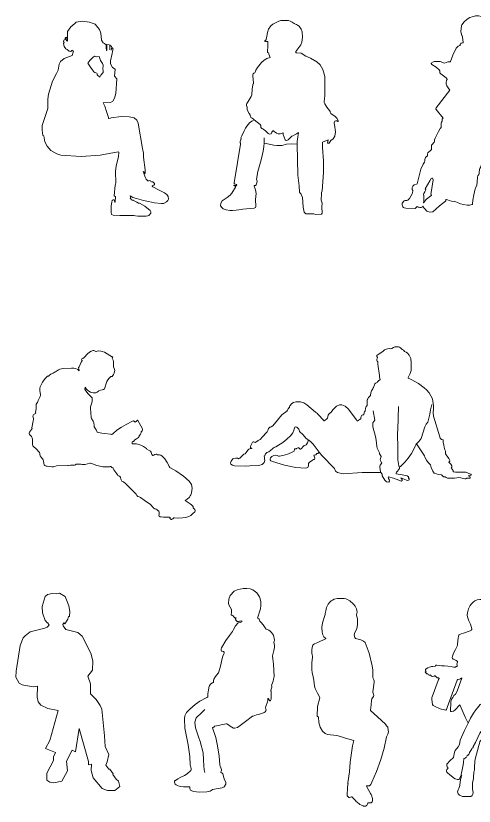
# Model space of a CAD drawing. Header units: millimetres. Extents: x -63086 to 144078, y -129912 to 13382.
# Drawn here: x -51036 to -47885, y -78561 to -73126 of the extents above; entities that cross this region are included whole.
import ezdxf

# ---------------------------------------------------------------- set-up
doc = ezdxf.new("R2010")
doc.units = ezdxf.units.MM
doc.layers.get('0').update_dxf_attribs({"lineweight": 0})
doc.layers.add('展開建具用', color=250, linetype='Continuous', lineweight=9)

# ---------------------------------------------------------------- blocks, each defined once
blk = doc.blocks.new('人物（CAD素材.com）a30bd152')
at = {"color": 0, "linetype": 'ByBlock', "lineweight": -2}
for points in [[(43.2, 736.6), (41.1, 741.2), (30.4, 748.6), (29.8, 750.1), (25.9, 752), (8.9, 754.9), (9.2, 713.5), (8.5, 712.8), (7.3, 713.6), (5.3, 731.8), (4.8, 747), (2.4, 753.5), (-3.6, 759.4), (-7.7, 759.8), (-16.5, 764.8), (-26.2, 783.2), (-31, 830.8), (-42, 857.2), (-51.5, 871.8), (-71, 893.9), (-84.7, 899), (-110.6, 908.2), (-160.6, 915.3), (-200.9, 906.5), (-210.9, 899.3), (-239.2, 876.4), (-261.3, 844.3), (-260.7, 777.2), (-265.3, 780), (-272.4, 791.6), (-270, 797.9), (-265.7, 801.9), (-266.1, 803.8), (-273.4, 802.4), (-276.3, 796.6), (-277.4, 788.1), (-282.1, 786.9), (-286.5, 784.6), (-287.9, 775.2), (-284.7, 767.1), (-285.7, 763.8), (-287.7, 759.8), (-285.1, 739.3), (-273.6, 725), (-263.9, 720.3), (-248.9, 707.2), (-239.3, 706.3), (-233.2, 710.7), (-232.4, 714.4), (-225.1, 709.6), (-220.5, 708.4), (-221, 701.5), (-229.9, 679.2), (-283.8, 657.5), (-309.4, 636.6), (-319.3, 618.6), (-326.2, 578.2), (-337.3, 554.4), (-363.7, 501.4), (-390.9, 412.8), (-395.8, 377.5), (-395.3, 313.7), (-418.4, 244.3), (-434.4, 196), (-435.8, 163.7), (-430.9, 129.1), (-423.9, 125.4), (-416.5, 84.5), (-401.8, 55), (-375.5, 26), (-335.5, 2.2), (-307.6, -6.4), (-168.2, -16.5), (-37.5, -6.9), (87.2, 16.1), (91.4, 12.8), (88.9, -19.1), (73.3, -80.7), (68.8, -118.4), (70.9, -197.7), (69.5, -206.5), (66.8, -213.4), (60.5, -285.6), (62.6, -288.4), (68.2, -290.4), (69.3, -294.7), (66.5, -330), (65, -330.6), (62.7, -324.1), (60.4, -314.5), (53.2, -313.5), (45.4, -319.4), (42.8, -326.9), (40, -358.8), (38.7, -400.8), (42, -414.1), (52.6, -418.8), (98.9, -421.1), (195.1, -422.1), (206.4, -423.3), (221.7, -426.6), (245.4, -427.2), (280.1, -425.5), (290.3, -424.4), (298.2, -421.6), (305, -416.1), (307.6, -411.5), (311.2, -405.3), (312, -401.4), (311.7, -396.5), (310.2, -391.8), (306.4, -386.5), (271.3, -358.2), (233.2, -338.2), (230.1, -337.9), (228.9, -337.8), (226.1, -336.7), (216.6, -331.1), (202.9, -323.9), (193.1, -319.1), (192.7, -318.6), (192.6, -318.1), (192, -317.6), (190.5, -317.1), (187.8, -316.9), (185.2, -316.3), (183.3, -315.5), (180, -313.7), (176.4, -311), (175.5, -310.1), (175, -309.1), (175.1, -308.1), (175.1, -307), (174.7, -306.3), (173.8, -305.8), (172.6, -305.6), (170.2, -305.4), (169.6, -305.3), (169.3, -304.9), (169.2, -304.1), (169.4, -303.6), (171.7, -298.6), (173, -294.6), (172.6, -292.5), (171.4, -291.1), (169.3, -287.2), (187.1, -297.4), (212.7, -304.3), (261.7, -318.9), (295.3, -325.5), (337.8, -334.6), (384.5, -340.1), (399.1, -338.8), (418.7, -329.1), (429.2, -318.2), (432.7, -308.9), (430.5, -292), (420.9, -277.7), (414.7, -272.4), (405.5, -266.7), (387, -258), (359, -244.2), (330.2, -226.5), (325, -223.8), (321.1, -219.8), (321, -219), (321.3, -218.4), (322.1, -217.9), (325.9, -216.5), (331.5, -213), (336.1, -207.9), (337.1, -205.3), (336.8, -203), (330.8, -194), (325.3, -190.3), (316.3, -189.5), (312.4, -187.7), (309.5, -182.9), (304.2, -180.7), (297.6, -182.6), (294.8, -184.3), (292, -183.4), (280.8, -172.3), (272, -157.4), (264.9, -138.8), (259.4, -119.4), (268.8, -124.6), (269.5, -125.9), (269.2, -127.1), (267.3, -130), (267.2, -131.5), (268.2, -132.4), (269.7, -132.4), (272.2, -131.7), (273.4, -130.4), (274, -127.3), (274, -121.3), (272, -107.6), (260.8, -21.6), (260.4, 6.7), (254.3, 37.7), (225.4, 212), (216, 232.5), (198.1, 249), (162.6, 257.4), (110.6, 258.4), (38.3, 248.9), (33.7, 247.3), (23.9, 244.2), (21.9, 245.6), (21.5, 251.3), (8.1, 293.5), (-5.4, 330.7), (-16.5, 351.8), (33.4, 354.7), (51.7, 364.3), (63.1, 386), (71.8, 416.4), (78.7, 518.5), (63.1, 536.2), (65.8, 583.3), (47.4, 596.9), (34.3, 620.7), (34.4, 640.5), (46.4, 691.9), (48.6, 706.6), (50.5, 716.6), (53.2, 722.2), (48.9, 728.9), (42.8, 733.8)], [(30.2, 749.4), (30.5, 717.2)], [(43.2, 736.6), (41.5, 725.2), (38, 714.9)]]:
    blk.add_lwpolyline(points, dxfattribs=at)
blk.add_lwpolyline([(-75.9, 673.2), (-67.8, 670.3), (-58.3, 669.5), (-44.3, 671), (-33.2, 644.7), (-20.9, 623.3), (-16.4, 611.7), (-16, 604.8), (-17, 600.5), (-19.3, 595.9), (-19.3, 592.2), (-17.2, 584.4), (-15.9, 574.7), (-15.9, 562), (-17.4, 558.7), (-32, 543), (-39.2, 530.3), (-56.1, 545.7), (-58.1, 551.6), (-59.9, 557.1), (-65.2, 560.2), (-73.8, 561.6), (-79.2, 565.1), (-97.2, 587.8), (-99.1, 591.7), (-120.4, 625.2), (-108.4, 644.4), (-87.2, 665.5)], close=True, dxfattribs=at)
blk = doc.blocks.new('人物（CAD素材.com）18e651ab')
at = {"color": 0, "linetype": 'ByBlock', "lineweight": -2}
blk.add_lwpolyline([(49, 1297.4), (26.1, 1296.2), (11.9, 1292.7), (-30.4, 1272.5), (-44, 1260.6), (-60.1, 1236.7), (-67.3, 1215.3), (-72.1, 1189.3), (-73, 1177.1), (-76.7, 1166.3), (-80.7, 1159.2), (-82.2, 1157.8), (-83.6, 1157.3), (-86.1, 1157), (-87.4, 1156.2), (-87.6, 1154.9), (-86.8, 1154.1), (-80.2, 1152.7), (-72.7, 1151.8), (-69.7, 1151.8), (-68.2, 1152.1), (-66.8, 1152.4), (-65.8, 1152), (-65, 1150.7), (-64.5, 1148.6), (-64.5, 1117.3), (-65.8, 1086.9), (-66.6, 1080.3), (-66, 1078.1), (-63.8, 1076.1), (-60.2, 1074), (-57.9, 1070.9), (-56.5, 1064.2), (-53.6, 1054.4), (-48.4, 1043.5), (-71.3, 1035.2), (-90.1, 1024.7), (-106.8, 1008.7), (-135.1, 973), (-147.3, 954.9), (-152, 941.9), (-154.5, 937.8), (-160.4, 934), (-164.1, 929.9), (-166.5, 924.4), (-167, 914.6), (-164.4, 894.2), (-162.2, 864.1), (-163.1, 863.1), (-165, 861.4), (-167.6, 853.7), (-171.7, 824), (-175.2, 786.1), (-179.2, 773.7), (-186.6, 762.2), (-191, 755.1), (-193.2, 750.2), (-199.8, 739.4), (-207.5, 726.8), (-209.9, 719.4), (-210.2, 713.4), (-209.2, 704.5), (-208.9, 703.9), (-208.5, 703.4), (-208.1, 703.3), (-207.6, 703.2), (-207.3, 703.1), (-207.2, 702.8), (-206.2, 695.1), (-205.4, 685.3), (-202, 673.4), (-193.6, 658.4), (-188.6, 651.6), (-187.9, 649.1), (-185, 645.6), (-183.1, 640.8), (-181.8, 631.5), (-180.4, 628.8), (-176.8, 628.1), (-171.3, 626.1), (-165.4, 621.3), (-158.4, 613.1), (-173.8, 605.2), (-189.7, 592.1), (-209.3, 571.1), (-218.9, 556.9), (-228, 538.9), (-242.4, 504.2), (-244.4, 498.3), (-247.3, 495.2), (-248.8, 491), (-248, 482.3), (-248.8, 477.2), (-251.7, 473.1), (-254.2, 465.6), (-253.7, 456.6), (-251.4, 452.7), (-251.1, 445.9), (-293.7, 193.4), (-295.4, 182), (-295.2, 175.8), (-292.5, 173.3), (-280.3, 169.3), (-278, 167), (-278.2, 166.1), (-281.9, 160.9), (-283.4, 160.3), (-286.1, 161.2), (-295.5, 165.3), (-297.4, 165.3), (-298.4, 164.2), (-297.2, 162.4), (-292, 159), (-286.3, 155.2), (-285.7, 153.9), (-286, 151.3), (-311.1, 108.7), (-322.1, 96.7), (-342.8, 78.9), (-357.5, 69.9), (-379.2, 55.8), (-388.4, 40.7), (-389.2, 23.3), (-381.4, 11.8), (-370.8, 2.1), (-351.3, -5.5), (-325.3, -9.8), (-308, -10.6), (-281.8, -7.2), (-245, -3.1), (-235.9, -1.1), (-157.3, 5.6), (-149.5, 9.8), (-146.2, 18.3), (-148.2, 67), (-145.5, 108), (-148.5, 131.3), (-158.7, 158), (-157.5, 161.1), (-152.9, 161.7), (-148.3, 162.9), (-144.4, 166.2), (-139, 179.7), (-138.1, 191.3), (-141.2, 206.7), (-132.6, 259.1), (-109.6, 339.1), (-96.7, 399.1), (-91.8, 430), (-89.2, 453.4), (-87.7, 453.5), (-22.3, 439.5), (-1.4, 437.3), (34.8, 438.1), (64.6, 445.6), (97.6, 449.3), (137.8, 446.2), (142, 233.5), (152, 159), (154.3, 116.3), (159.3, 107), (164.8, 105), (165.3, 98.1), (173.4, 83), (179.7, 13.5), (184.5, -21.3), (196, -32.1), (251.3, -32.8), (264.3, -36.5), (305.2, -34.4), (308.8, -28.3), (306.1, 14.5), (308.2, 40), (302.7, 60.6), (304.1, 107.6), (303.9, 114), (309.2, 124.4), (318.9, 252.4), (318.4, 332.9), (311.3, 424.6), (310.9, 459.5), (349.7, 477.3), (346.1, 452.3), (357.9, 452.8), (369.7, 471.7), (384.8, 482.9), (395.9, 500.5), (401.3, 531.1), (394.9, 580.6), (392.8, 588.4), (391.7, 592.4), (396.4, 603.6), (404.4, 608), (411.2, 606), (417.2, 601.5), (418.7, 601.6), (419, 609), (410.9, 626.1), (398.9, 637.6), (369.3, 657.7), (365.7, 661.7), (364.7, 665.4), (364.2, 670.3), (359.1, 678.8), (340.4, 701.8), (327.4, 723.5), (323.9, 733.5), (323.2, 742.7), (325.3, 755.8), (327.8, 783.4), (327.7, 911.3), (314.4, 960.7), (294.5, 991.8), (272.3, 1013.4), (228.2, 1036.8), (197.5, 1051.4), (165.9, 1073.2), (135.2, 1073.9), (128.1, 1075.5), (129.2, 1083.1), (148.1, 1111.4), (162.2, 1129.6), (170.5, 1147.3), (173.4, 1181.6), (172.1, 1218.3), (166, 1237.4), (150.4, 1257.6), (140, 1265.6), (131.9, 1269.3), (125.5, 1271), (116.8, 1275.3), (101.9, 1285.4), (88.3, 1292.2), (77.3, 1296.1), (67.4, 1297)], close=True, dxfattribs=at)
for points in [[(-158.4, 613.3), (-117.7, 581.4), (-113.1, 574), (-112, 560.1), (-106.3, 553), (-98.7, 551.1), (-86.5, 543.1), (-82, 541.5), (-77, 534.8), (-61.3, 518.7), (-51.7, 515), (-42, 518.4), (-35.8, 527.9), (-31.8, 536), (-30.1, 541.5), (-4.9, 522.7), (5.9, 517.9), (21.1, 518.1), (41.5, 524.4), (41.8, 513.5), (54.5, 477.1), (61.3, 472.4), (72.1, 473), (76.2, 476.5), (100, 501.4), (103.6, 502.1), (133.2, 517.4), (146.5, 527.5), (139.6, 481), (138.4, 464.2), (137.1, 446.3)], [(-90.1, 490.4), (-89.5, 453.1)]]:
    blk.add_lwpolyline(points, dxfattribs=at)
blk = doc.blocks.new('人物（CAD素材.com）9dd4a607')
at = {"color": 0, "linetype": 'ByBlock', "lineweight": -2}
for points in [[(83.9, 1297.8), (59.6, 1291.9), (43.5, 1285.9), (26.2, 1275.3), (5.9, 1256.9), (-11.4, 1236.9), (-14.1, 1228.7), (-17.8, 1191.5), (-16.5, 1178.8), (-11.7, 1163.7), (-8.1, 1161.3), (-5.3, 1153.9), (-0.9, 1115.3), (-3.6, 1113), (-15.9, 1109.6), (-21.8, 1101.8), (-22.5, 1096.1), (-24.4, 1094), (-36.5, 1089.4), (-50.4, 1075.9), (-73, 1028.5), (-89.3, 985.1), (-92.1, 982.5), (-106.4, 981), (-129.2, 972.1), (-159.3, 983.4), (-168.4, 984.5), (-198.3, 984.3), (-206.6, 982.4), (-221.1, 972.9), (-221.3, 970), (-216.5, 964.8), (-186.8, 945.5), (-166, 928.2), (-163.1, 921.2), (-162.6, 911.8), (-161.7, 906.7), (-155.1, 899.8), (-118.1, 872.3), (-117.2, 870.4), (-115.8, 867.6), (-112.9, 864.5), (-112.8, 861.4), (-115.3, 855.5), (-118.5, 837.1), (-118.6, 830.9), (-113.3, 816.5), (-106, 803.5), (-93.7, 787.8), (-186.6, 666.1), (-189.3, 658.6), (-188.8, 655.4), (-186.8, 654.8), (-139.4, 594.6), (-145.8, 588.8), (-147.2, 582.1), (-145.3, 579.1), (-147, 574.6), (-151.3, 567.4), (-152.8, 562.4), (-153.2, 554.6), (-153, 534.5), (-154.2, 529.8), (-159.6, 523.3), (-163.2, 519), (-171.4, 502.5), (-180.6, 484.1), (-195.3, 457.7), (-198.5, 445.1), (-198.4, 434.6), (-201.4, 429.5), (-215.7, 414.2), (-218.6, 408.5), (-219.6, 401.9), (-219.1, 385.4), (-220.5, 380), (-226.3, 371.9), (-232, 367.2), (-238.4, 362.9), (-244, 355.6), (-247, 348.2), (-247.5, 341.2), (-247.5, 335.5), (-250, 333.4), (-255, 330.4), (-259.8, 323.9), (-264.8, 310.7), (-266.5, 300.2), (-268.8, 292.8), (-277.9, 278.9), (-293.6, 243.6), (-307.2, 189.8), (-318, 143.7), (-322.8, 140.2), (-339.5, 135.4), (-348.5, 127.5), (-351.4, 118.8), (-352.4, 103.6), (-348.4, 96.3), (-347.5, 91.7), (-352.6, 74.9), (-371.6, 43.2), (-382.9, 31.7), (-389.6, 28.6), (-401.3, 27.7), (-406.6, 25.7), (-421.1, 9.4), (-422.2, -1.4), (-416.4, -14), (-412.6, -18.7), (-406.6, -22.3), (-396.7, -24), (-331.7, -25.6), (-326.1, -19.5), (-321.5, -14.9), (-318.3, -13.2), (-316.9, -14.4), (-314.2, -15.5), (-311.3, -15.8), (-310.1, -16.3), (-309, -17.6), (-308.4, -18.3), (-300.9, -19.4), (-289.8, -18.8), (-285, -17.4), (-281.2, -14.9), (-278.9, -11.7), (-278.5, -9.5), (-277.6, -9.9), (-273.8, -18.5), (-266.3, -29.1), (-251.3, -44.1), (-238.6, -49.8), (-223.7, -51.4), (-211, -48.8), (-189.7, -31.6), (-165, -9), (-122.6, 24.8), (-121.6, 26.6), (-121.1, 33.2), (-119.9, 34.9), (-117.5, 35.3), (-109.8, 33.1), (-99, 29.1), (-81.9, 25), (-60.9, 21.7), (-51.7, 19.5), (-41.6, 15.9), (-19.2, 6.2), (0, 0), (24.9, -3.6), (41.9, -2.6), (60, 1.7), (61.6, 2.9), (62.8, 4.6), (63.5, 30), (71.3, 68.6), (81.6, 108.2), (83.5, 113.7), (91, 133.4), (94.4, 154.2), (97.4, 189.4), (99.9, 197.2), (105.3, 207.7), (107.1, 212.9), (108.7, 223.8), (109.8, 236.8), (111.1, 244.3), (113.1, 249.3), (118.6, 259.1), (122.8, 269.6), (126, 284.7), (154.2, 384.2), (154.7, 388.7), (173.6, 469.4), (173.3, 471.2), (171.7, 471.9), (170.3, 471.8), (166.1, 471.1), (164.6, 471.3), (164.3, 472.1), (164.8, 473.1), (167.6, 475.4), (192.3, 489.9), (216, 509.2), (234.8, 533.5), (248.3, 557.4), (253.1, 570.9), (256.2, 589.8), (256.6, 615.6), (256.4, 636.9), (257.1, 640.8), (257.3, 641.2), (257.8, 641.3), (258.2, 641.2), (258.5, 640.7), (259.8, 632.2), (261, 622), (261.2, 620.9), (261.7, 619.6), (262, 619.2), (262.3, 618.9), (262.6, 618.8), (263, 618.8), (263.5, 618.8), (264.3, 619.1), (265.2, 619.6), (266, 620.2), (267, 621), (267.9, 621.9), (268.5, 622.6), (269, 623.4), (269.2, 624.1), (269.4, 624.9), (271.2, 660.7), (269.2, 736.6), (269.4, 739.1), (270.6, 742.7), (291.3, 778.7), (292.1, 779.6), (292.6, 780), (293.2, 780.3), (294.4, 781.1), (295.5, 782.1), (296.6, 783.6), (302.1, 798.7), (310.5, 871.3), (313.2, 881.6), (321.8, 896.3), (323.2, 902.6), (323.7, 911.6), (322.6, 922.1), (320.3, 931), (311.5, 951.7), (294, 986.4), (278.8, 1013.1), (269.7, 1022.6), (260.9, 1030), (257.7, 1037.5), (249.8, 1048.3), (238, 1059.9), (231, 1067.7), (223, 1082.6), (213.9, 1096.6), (204.5, 1106), (199.2, 1109), (193.3, 1110.9), (189.1, 1112.7), (198.4, 1125.9), (203.6, 1138), (206.4, 1153.6), (206, 1170.7), (203.1, 1186.2), (180, 1247.4), (160.6, 1271.9), (143, 1285.4), (124.5, 1293.6), (103.1, 1298.6)], [(-208.6, 170), (-210, 178.6), (-213.7, 182.8), (-218.4, 182.6), (-221.7, 179.9), (-231.3, 164.5), (-262, 107.9), (-259.6, 101.4), (-260, 96.3), (-264.9, 87), (-273.2, 76.4), (-274.4, 71.9), (-273, 59.7), (-272.6, 20.9), (-273.7, 15.2), (-273.9, 13.5), (-273.7, 13.3), (-273.3, 13.3), (-272.7, 13.8), (-271.9, 14.8), (-265.7, 24.3), (-258.2, 33.3), (-252.8, 38.3), (-224, 60.8), (-219.2, 63.6), (-218.5, 64.7), (-219.1, 65.6), (-221.6, 67.3), (-223.1, 71.1), (-222.4, 84.3)]]:
    blk.add_lwpolyline(points, close=True, dxfattribs=at)
blk = doc.blocks.new('人物（CAD素材.com）f2091b52')
at = {"color": 0, "linetype": 'ByBlock', "lineweight": -2}
blk.add_lwpolyline([(-281, 1099.3), (-297.1, 1100.3), (-312.3, 1096.9), (-314.9, 1097.2), (-327.2, 1103.1), (-331.8, 1103.3), (-345.5, 1099), (-358.6, 1092.2), (-372.4, 1080.6), (-394.6, 1055.9), (-402.7, 1048.7), (-409.9, 1045.1), (-412, 1040.7), (-410.4, 1036.4), (-408.3, 1035), (-408, 1034.2), (-408.6, 1032.6), (-414.2, 1022.9), (-429.1, 990.5), (-433, 985.5), (-433.6, 982.9), (-430.4, 974.9), (-429.2, 968.1), (-429.3, 962.3), (-438.2, 971.9), (-442.3, 974.6), (-453.4, 978.1), (-465.2, 980.6), (-480.6, 981.6), (-538.9, 978.5), (-561.7, 974.8), (-571.9, 970.5), (-591.9, 956.3), (-593.2, 956.2), (-607.3, 947.7), (-613.6, 945.2), (-623.8, 940.9), (-632.7, 934.3), (-637.3, 928.3), (-638.9, 927.2), (-641.8, 926.9), (-646.4, 925.4), (-662.7, 909.6), (-680.8, 884.2), (-697.5, 852.2), (-699.8, 843.4), (-699.5, 826.4), (-697.6, 813.6), (-694.4, 798.9), (-694.2, 795.1), (-696.2, 787.3), (-706, 768.3), (-710.8, 759.5), (-713.5, 753), (-715.9, 745.6), (-719, 739.9), (-723.8, 733.2), (-724.7, 728), (-724.6, 711.9), (-725.3, 702), (-727.5, 689.9), (-728.3, 679.3), (-727.7, 672.9), (-728.2, 671.4), (-729.6, 670), (-738.5, 665.8), (-741.7, 663.1), (-744.5, 659.3), (-746, 655.7), (-746.4, 651.8), (-745.4, 645), (-742.6, 633.9), (-741.9, 628.1), (-744, 619.8), (-754.5, 570.1), (-754, 568.6), (-752.9, 567.4), (-752.7, 566.4), (-756.5, 559.5), (-771.3, 540.2), (-773.1, 535.5), (-773.1, 531.3), (-770.6, 526.1), (-759.6, 513.9), (-756.8, 511.1), (-752.4, 501.4), (-749.5, 491.3), (-748.6, 481.5), (-749.2, 456.6), (-747, 447.3), (-741, 440.2), (-727.2, 429.9), (-719.6, 422), (-706.6, 405), (-701.5, 400.4), (-700.1, 394.4), (-699.5, 386.8), (-696.8, 379.4), (-689.4, 369.1), (-680.9, 359), (-676.8, 351.5), (-674.2, 341.4), (-671.9, 326.9), (-668.8, 316.4), (-664.5, 311.4), (-656.6, 307.7), (-650, 306.5), (-616.5, 303.9), (-604.5, 303.8), (-596.1, 305.4), (-585.4, 310.2), (-506.7, 312.5), (-501.2, 313.2), (-489.4, 314.4), (-461.4, 315.1), (-455.2, 316.3), (-453.3, 317.6), (-451.9, 319.3), (-450.5, 320.4), (-448.2, 321.2), (-442.5, 322.1), (-432.5, 322), (-418.4, 320.5), (-407.2, 319.3), (-388.2, 319.5), (-370.7, 322.6), (-355.8, 328.4), (-349.8, 328.2), (-323.7, 318.6), (-314.2, 313.9), (-306.3, 311.3), (-274.3, 304.5), (-266, 303.5), (-225, 303.3), (-220.1, 303.6), (-214.7, 305.4), (-213.6, 305.6), (-212, 305.2), (-204.4, 299), (-199.5, 296.3), (-196.2, 295.9), (-195.5, 295.6), (-194.9, 295), (-194.5, 294), (-194.1, 290.4), (-193.2, 288), (-189.9, 282.4), (-169, 255.2), (-168.6, 254.4), (-167.9, 250.8), (-165.9, 247.7), (-162.3, 244), (-156.6, 240), (-148.8, 236.1), (-146.4, 234.4), (-145.1, 232.7), (-143.9, 230), (-141.7, 220.4), (-140.4, 212.6), (-138.3, 209.1), (-134.6, 205.2), (-129.9, 201.9), (-125.1, 199.5), (-119.4, 196), (-113.5, 190.9), (-36.1, 114.9), (-31.3, 106.8), (-29.3, 102.9), (-27.6, 101.1), (-24.6, 99.2), (-15.4, 96.4), (-7.4, 91.8), (18.7, 73.2), (48.8, 53.4), (59, 45.1), (81.4, 20.1), (85.1, 17), (85.7, 16.7), (87.6, 16.3), (88.3, 15.7), (88.6, 15.1), (88.7, 14.4), (89.1, 13.9), (89.5, 13.7), (90.2, 13.5), (94.7, 14), (101.2, 11.4), (108, 6.8), (114.3, 0.6), (115.5, -0.1), (116.4, -0.5), (117.7, -0.7), (118.3, -1), (118.6, -1.2), (119.1, -1.8), (120.9, -7.7), (121.2, -17.3), (120.5, -22.3), (120, -29.5), (120.9, -36.2), (122.1, -38.2), (125.7, -39.8), (134.7, -41.2), (150.5, -42.7), (193.3, -44.1), (195.9, -44.4), (197, -44.8), (197.7, -45.6), (197.9, -46.1), (197.6, -46.8), (195.4, -50), (195.2, -51), (195.3, -52.2), (195.8, -53.4), (198.6, -56.5), (200.6, -57.7), (202.8, -58.5), (204.8, -58.8), (207.3, -58.4), (209.1, -57.8), (214.6, -53.8), (219.1, -49.5), (221.1, -48.3), (223.4, -47.6), (227.3, -47.6), (256.7, -50), (281.5, -48.8), (304.2, -44.9), (326, -38.1), (339.2, -31), (351.2, -21.2), (365.6, -6.9), (368.1, -2.5), (369.1, 1.5), (368.7, 3.9), (365.7, 8.9), (358.9, 17), (357.4, 18.2), (355.9, 20.6), (355.9, 27.9), (355.2, 30.7), (353.4, 33.3), (348.6, 38), (343.4, 42.6), (335.2, 48.6), (326.6, 53.8), (312.7, 62), (300, 70.9), (314.3, 81), (328.8, 95.3), (334.8, 102.6), (339.2, 110), (340.8, 114.6), (343.5, 124.9), (348.6, 155.1), (344.6, 181.4), (327.2, 203.7), (287.9, 239), (236.3, 275.1), (199.4, 295.5), (197.8, 297.1), (192.9, 298.3), (191.8, 299.8), (191.5, 302.7), (190.4, 306.3), (185.3, 317), (175.2, 333.4), (159.9, 357.9), (151.8, 367.8), (141.8, 376.9), (131.9, 383.2), (124.4, 386.1), (117.6, 386.3), (113.4, 385.9), (108.8, 386.6), (103.2, 389.2), (100.7, 389.3), (91.8, 386.8), (84.6, 383.9), (80.3, 381.6), (78.6, 381.5), (75.9, 383.2), (70.4, 388.6), (68.4, 393.3), (66.5, 403.5), (61.2, 410.1), (52.2, 414.4), (37, 423.8), (35.5, 425.4), (33.8, 428.2), (13.1, 442.5), (-4, 451.6), (-18.3, 457.1), (-34.1, 460.3), (-65.1, 462.2), (-65.2, 474.9), (-60.9, 477), (-55.4, 478.2), (-52.9, 479.9), (-48.1, 486), (-45.3, 488.5), (-35.1, 494.7), (-27.2, 500.1), (-21.1, 505.7), (-17.6, 510), (-16.4, 512.6), (-15.9, 515.9), (-14.3, 519), (-7.8, 527.4), (-3, 537.2), (-2.5, 544), (-1.3, 546), (4.7, 551.6), (7, 555.9), (7, 559.8), (3.8, 568.2), (-25.1, 620.8), (-26.6, 622.6), (-27.9, 623.4), (-29.1, 623.1), (-29.7, 622.4), (-30.1, 621.5), (-34, 617.9), (-43.8, 610.5), (-49.6, 616), (-52.7, 617.8), (-56.4, 618.4), (-62, 617), (-105.3, 594.7), (-136.8, 576.7), (-170.8, 555.4), (-195.2, 532.9), (-203.2, 526.4), (-205.1, 525.7), (-206.5, 525.7), (-214.2, 528.5), (-251.5, 532.3), (-273.9, 535.3), (-305, 541.8), (-312.9, 556.5), (-324.8, 577.5), (-326.4, 586.6), (-329, 605.4), (-333.1, 616.1), (-344.5, 635.2), (-346.5, 641.6), (-352, 706.7), (-350.8, 716.1), (-343.2, 737.1), (-340.3, 751.1), (-338.6, 777.1), (-367.5, 804.9), (-390.6, 835.1), (-387.8, 851.6), (-380.7, 839.8), (-374.4, 832.2), (-363.3, 823.8), (-349.9, 817.1), (-331.8, 812.7), (-314.7, 812.7), (-304.4, 817.4), (-292.6, 826.7), (-282, 831.1), (-271.3, 832.8), (-260.6, 834.8), (-255.6, 838.8), (-238.1, 890.2), (-231.4, 900.9), (-222, 911.8), (-210.9, 923.4), (-209.8, 924.2), (-208.7, 924.5), (-205.5, 924), (-204.4, 924.1), (-203.1, 924.8), (-197.9, 929.9), (-192.7, 938.2), (-189.1, 946.2), (-185, 959.2), (-184.2, 965.8), (-188.3, 980.3), (-192, 991.1), (-193.6, 1027.2), (-195.4, 1035.4), (-202.6, 1051), (-202, 1053.5), (-198.2, 1058), (-200.5, 1060.5), (-205.7, 1062.1), (-218.2, 1069.1), (-253.9, 1090.4), (-271.3, 1097)], close=True, dxfattribs=at)
blk = doc.blocks.new('人物（CAD素材.com）ad0bc24a')
at = {"color": 0, "linetype": 'ByBlock', "lineweight": -2}
blk.add_lwpolyline([(288.9, 868.3), (279.5, 864.7), (267.7, 856.9), (262, 855.5), (251.9, 856.2), (239.9, 854.6), (218.2, 846.9), (212.3, 841.4), (206.1, 836.6), (175.6, 816), (168.1, 811.4), (166.4, 809.4), (165.7, 806.3), (166.5, 802.6), (169.7, 795.5), (170, 792.3), (166.6, 784), (165.6, 778.6), (166, 773.3), (167.5, 769.5), (171.7, 764.4), (173.1, 761.6), (173.5, 759), (173.2, 748.2), (183.5, 670), (184.3, 660.4), (188.4, 644.7), (174.2, 632), (169.6, 626.7), (166.9, 623.6), (162, 620), (154.1, 615.6), (151.3, 612.7), (149.4, 607.8), (145.5, 595.1), (143.1, 588.7), (142.6, 588.1), (141.6, 587), (137.2, 579), (127.9, 565.4), (125.8, 560.5), (122.9, 538.1), (121.4, 534.3), (117.5, 529.8), (108.4, 520.4), (103, 511.7), (102.4, 509.5), (102.3, 507.1), (101.8, 505.7), (101.1, 504.9), (99.7, 504.3), (99.4, 504), (99, 495.8), (99.9, 478.1), (100.2, 471.1), (99, 464.7), (93.2, 458), (87.3, 443.9), (85.5, 425.3), (83.5, 422.9), (79.8, 420.3), (78.9, 415), (77.4, 404), (76.7, 401.9), (75.4, 400.6), (74.1, 400.1), (68.9, 399.7), (65.7, 398.9), (63.1, 397.4), (59.9, 393.2), (57.6, 388.6), (55.2, 381.6), (54.7, 378), (55.2, 372.6), (55, 372), (54.6, 371.5), (54.1, 371.2), (51.2, 370.9), (43.2, 366.5), (30.2, 356.5), (25.3, 367.1), (-3.7, 406), (-29.8, 440.7), (-52.9, 460), (-75.2, 469.2), (-91.9, 469.7), (-111, 459.9), (-134.6, 436.7), (-150.9, 415.9), (-159.8, 408.8), (-164.3, 405.7), (-169.3, 399.3), (-171.5, 392.3), (-172, 385.4), (-172.4, 380.7), (-174.1, 377.5), (-178.9, 373.1), (-188.9, 365.1), (-193, 361), (-193.9, 359.7), (-194.9, 358.7), (-196.2, 358.4), (-197.3, 358.7), (-242.1, 407.9), (-242.5, 409.3), (-256.1, 419.6), (-315.8, 470.1), (-336.6, 482.5), (-358.1, 490), (-390.8, 490.6), (-408, 486), (-419.8, 477.9), (-432.9, 461.9), (-435.2, 456.7), (-435.9, 450.7), (-436.6, 449.4), (-437.7, 448.7), (-439.1, 448.5), (-439.7, 448.1), (-443.6, 442.7), (-448.9, 432.3), (-453.8, 426.6), (-460.7, 421.8), (-462.1, 420.6), (-462.5, 420), (-462.8, 419), (-478.2, 407.6), (-487, 399.7), (-516.2, 364.7), (-550.4, 325.5), (-560.9, 317), (-565.5, 316.6), (-569.7, 315.5), (-574.4, 311.9), (-578.3, 306.1), (-583.6, 292.2), (-588.5, 283.2), (-624.1, 244.5), (-631, 235.7), (-636.3, 230.6), (-641.2, 228.4), (-649.8, 224), (-666, 211.6), (-669, 210.7), (-674.6, 213.2), (-680.5, 215.3), (-685.6, 215.1), (-690.2, 211.6), (-696.9, 199.4), (-701.2, 189.1), (-702.6, 181.7), (-702.6, 173.3), (-702.1, 171.7), (-701.4, 170.9), (-700.3, 170.8), (-693.9, 171.1), (-693, 170.8), (-692.9, 170.3), (-693.8, 169.6), (-700.7, 168.8), (-707.1, 167.2), (-713.6, 163.7), (-720.9, 157.3), (-732.3, 142.2), (-739.4, 133.4), (-742.8, 131.5), (-749.1, 129.8), (-754.2, 126.5), (-765.9, 113.1), (-777.1, 102.6), (-782.7, 99.3), (-784.5, 99.2), (-791.7, 101.7), (-803.2, 101.8), (-817.8, 100.4), (-824.1, 98), (-836.4, 83), (-841.4, 71), (-837.4, 61.6), (-826.9, 54.2), (-813.3, 50.5), (-738.3, 47.2), (-706.4, 50.7), (-646.5, 52.8), (-623.5, 60), (-608.7, 72.4), (-603.9, 87.3), (-605.8, 99.1), (-607.5, 106.5), (-609.5, 116.5), (-608.6, 118), (-605.3, 118.5), (-603.6, 120.5), (-602.8, 126), (-598.7, 132.9), (-590.9, 140.5), (-582.7, 145), (-577.7, 145.8), (-573.7, 147.7), (-567.2, 152.5), (-547.4, 170.4), (-540.2, 175.5), (-535.9, 177.5), (-528.8, 180.5), (-481.6, 209.6), (-452.8, 233.1), (-427.9, 255.3), (-412.2, 276.2), (-405, 295.4), (-398.3, 316.6), (-392.5, 318.3), (-384.5, 315.5), (-370.5, 302.2), (-368.7, 296.8), (-364.9, 287), (-341.3, 262.8), (-321.4, 240.7), (-306.6, 228.1), (-307, 222.9), (-309.2, 215.1), (-311.8, 207.6), (-321.3, 194.8), (-325.3, 192.6), (-334, 189.4), (-340.9, 183.5), (-352.8, 169.7), (-358.3, 165.6), (-361.5, 165), (-364.1, 166), (-369.9, 172.8), (-373.5, 174.2), (-377.7, 173.6), (-385.9, 168.3), (-389.6, 167.1), (-397.6, 166.1), (-400, 164.4), (-400.6, 161.7), (-401.6, 153.8), (-403.3, 150.9), (-416.2, 143), (-442.7, 131.4), (-470.5, 124.3), (-504.1, 116.1), (-511.4, 115.4), (-519, 120), (-528.7, 123), (-541.6, 121.7), (-557.1, 114.1), (-565.1, 105.4), (-568.6, 95.9), (-568, 91), (-562.9, 84.6), (-552.6, 79.1), (-469.5, 55.5), (-391.7, 39.1), (-322.7, 34.7), (-308.5, 38.4), (-303.2, 50.5), (-304.4, 65.2), (-299.5, 73.3), (-275.9, 89.1), (-269.9, 92.8), (-262.4, 94), (-259.8, 101.7), (-266.9, 122.7), (-266, 123.9), (-254.2, 126.1), (-251.2, 127.6), (-248.9, 133.2), (-246.5, 134.4), (-240.3, 134.8), (-236.8, 136.2), (-230.4, 143.9), (-211.5, 121.7), (-125.9, 31.3), (-118, 14.4), (-104.6, 4), (-65.8, -4.3), (65.8, 4.3), (194.3, 3.1), (202.4, -6.9), (202.7, -10.6), (203, -18.2), (220.2, -49.3), (232.9, -59.5), (247.1, -61.7), (252.2, -55.7), (249.7, -43.8), (246, -36.9), (243.8, -31.6), (246.8, -27), (249.2, -25.5), (254.6, -27.9), (271, -32.9), (280.6, -34.8), (334.2, -54.4), (339.1, -51.9), (340.5, -48.1), (338.8, -43.3), (329.7, -33.5), (353.3, -42.3), (374.7, -51), (384.1, -49.5), (387.1, -45.4), (386.9, -39.8), (383.6, -35.7), (383.9, -32.7), (385.7, -29.6), (384.3, -24.9), (373.9, -19.2), (339.8, -12.3), (298.1, -5.4), (298.5, 1.6), (300.5, 7.5), (307.6, 12.8), (315.3, 22.1), (320.5, 32.5), (322.5, 40.3), (330, 48.5), (359.1, 75.6), (381.2, 101.6), (402.9, 134.7), (420.5, 163.8), (429.3, 184.4), (433.6, 194.7), (438.2, 200.7), (461.5, 166.6), (494.3, 118.2), (494.6, 109.8), (506.3, 89.1), (518.2, 74), (535.8, 56), (538.9, 38.7), (551, 12.2), (560.3, -0.1), (576.2, -6.2), (588.4, -9.5), (607.9, -12.1), (609.9, -12.8), (613.4, -15.3), (621.6, -24.5), (624.3, -25.7), (636.5, -25.9), (642.1, -31.4), (651, -35), (670.2, -35.9), (698.7, -34.6), (716.2, -31.7), (726.5, -31.2), (743.5, -33.1), (771.4, -39.3), (778.2, -39.2), (782.4, -37.7), (785.2, -35.8), (791.3, -34.8), (805.6, -35.1), (807.4, -34.3), (808.1, -30.7), (807.3, -27.2), (804.6, -24.2), (794.7, -18.1), (805.2, -16.2), (812.9, -13.6), (813.7, -12), (813.3, -10.2), (811.6, -8), (809.8, -6.6), (778.7, 5.9), (774.5, 6.3), (705.4, 7.1), (693, 8.7), (690.7, 10.4), (690.5, 14.5), (689.4, 18.6), (683.5, 26.8), (677.4, 35.6), (680.5, 41.9), (681.5, 50.4), (674.2, 62.2), (663.1, 72.7), (661.4, 73.3), (661.2, 74.2), (663.4, 76.8), (667.2, 82.9), (667, 86.3), (660.5, 100), (648.1, 115.5), (641.5, 124.9), (638.2, 132.6), (637.4, 137.1), (637.9, 145.4), (636.7, 150.3), (632.7, 159.9), (630.4, 169.6), (628.9, 179.2), (625.8, 191.8), (620.9, 212), (621.3, 228.8), (610.5, 232.1), (604.6, 235.6), (601.3, 239.3), (599, 245), (598.6, 248.7), (554.2, 392), (553.8, 417.3), (556.4, 441.6), (555.7, 463.2), (547.5, 510.3), (524.6, 552.6), (508.1, 573.5), (492.2, 586.6), (451.4, 615.2), (407, 640.6), (396.9, 646.4), (380.9, 653.9), (380.3, 655), (380.8, 656.6), (396, 685.5), (401.4, 706.2), (402.7, 757.2), (398.7, 787.3), (389.1, 811.1), (377, 825.2), (366.3, 831.7), (356.7, 835.5), (354.4, 839), (353.3, 841.6), (350.1, 844.8), (345.4, 847.6), (340.6, 850.2), (335.7, 853.7), (328, 860.9), (321.4, 865.7), (315.7, 867.9), (308.1, 868.9), (297.6, 869)], close=True, dxfattribs=at)
for points in [[(315, 458.6), (310.7, 299), (308.3, 274), (307.5, 232), (310.7, 210.7), (310.2, 123.1), (310.9, 91), (315.8, 50.8), (317.3, 46.4)], [(544.7, 470.9), (534.2, 436.1), (530, 404.5), (515.5, 349.9), (504.8, 335.6), (495.2, 318.2), (469.7, 238.8), (462.7, 227.8), (451.3, 214.8), (438.7, 201.3)], [(140.8, 427.4), (152.1, 363.4), (138.5, 346.2), (139.1, 317.9), (155.8, 252.2), (161.2, 226.6), (164.7, 185), (168.5, 170.4), (184.1, 138.2), (184.3, 132.9), (187.5, 126.5), (195.7, 113.5), (190, 101.2), (189.5, 91.4), (192.1, 82.6), (198.5, 71.1), (199, 69.1), (197.8, 66.1), (188.9, 54.5), (186.5, 47.5), (186.1, 40.1), (188.5, 24.1), (190.2, 7.9)], [(-302.3, 225.3), (-288, 214.2), (-272.9, 198.2), (-230.4, 143.9)]]:
    blk.add_lwpolyline(points, dxfattribs=at)
blk = doc.blocks.new('人物（CAD素材.com）c7c5263a')
at = {"color": 0, "linetype": 'ByBlock', "lineweight": -2}
blk.add_lwpolyline([(87.1, 1087.1), (69, 1110.9), (67.9, 1121.7), (74.2, 1131.3), (81.6, 1124.4), (102.4, 1157.3), (106.5, 1174.9), (112.3, 1175.3), (116.3, 1210.9), (109.4, 1248.2), (97.4, 1279), (84, 1312.8), (44.6, 1335.6), (25.9, 1331), (-6.3, 1334), (-38.3, 1326), (-54, 1313.5), (-73.7, 1243.7), (-71.6, 1201.8), (-51.8, 1141.8), (-48.9, 1147.2), (-42.1, 1132.5), (-38.9, 1133.7), (-27.7, 1116.4), (-39.7, 1102.1), (-55.5, 1095.2), (-156.5, 1069.6), (-191.9, 1043.5), (-206.5, 1027.8), (-226.6, 976.8), (-254.7, 798.8), (-256, 759.4), (-232, 716.9), (-212.9, 705.1), (-190.5, 700.8), (-135.3, 692.2), (-107.4, 696.3), (-109.3, 620.3), (-103.1, 588.5), (-83.1, 566.7), (-35.7, 542.7), (34.6, 528.1), (-23, 323.9), (-51.1, 266.9), (17, 240.3), (2.6, 209.5), (3.9, 185.6), (-42.9, 99.3), (-43.5, 49), (-22.4, 37.1), (5.8, 31.9), (60.5, 43.8), (98.6, 114.8), (92, 181.9), (131.5, 256.8), (153.4, 245.3), (178.9, 405.4), (244.7, 177.9), (242.8, 154.8), (264.4, 160.8), (261.8, 117.4), (276.5, 65.3), (338.6, -8.3), (375.4, -20.1), (424.1, -21.4), (459.6, 6.2), (450, 42.3), (433.3, 57.8), (411.2, 88.2), (413.2, 93.6), (390.6, 126.3), (383.5, 126.3), (363.1, 154.2), (371, 175.3), (382.5, 225.8), (358.6, 280.9), (353.2, 354.1), (335.6, 537.7), (323.7, 563.2), (296, 604), (257.9, 644.7), (258.3, 712.6), (240.2, 764.4), (272.3, 805.5), (273.9, 871.3), (260.4, 924), (200.8, 1040.8), (170.6, 1065.8)], close=True, dxfattribs=at)
blk = doc.blocks.new('人物（CAD素材.com）dd9cd563')
at = {"color": 0, "linetype": 'ByBlock', "lineweight": -2}
blk.add_lwpolyline([(274.4, 1399.2), (231.3, 1391.1), (211.7, 1381.7), (184.7, 1351.2), (174.2, 1325.8), (173.2, 1300), (175.4, 1287.5), (193.8, 1255.3), (193.8, 1243.7), (192.7, 1235.3), (190.2, 1221.2), (190.6, 1218.7), (191.9, 1217.6), (198.5, 1216.3), (201.3, 1215.2), (204.5, 1212.3), (208.1, 1207.2), (211.9, 1201.9), (214, 1199.9), (215.9, 1198.9), (223.1, 1197.8), (224.5, 1196.9), (224.7, 1196.1), (224.3, 1195.6), (219.6, 1193.2), (218.3, 1191.9), (219.6, 1191.1), (221.1, 1189.7), (221.9, 1188.3), (222, 1187.7), (221.6, 1185.5), (221.8, 1184.5), (223.6, 1181.3), (226.7, 1177.8), (230.3, 1175.1), (233.2, 1174), (235.6, 1173.6), (240.4, 1173.8), (248.6, 1174.7), (255.6, 1176.1), (263.8, 1178.8), (263.2, 1170.5), (252.1, 1166.3), (239.4, 1165.1), (221.2, 1143.4), (207.1, 1118.6), (200.4, 1104.7), (178.5, 1077), (153.7, 1041.5), (124.7, 993.2), (121.1, 983.5), (121.1, 975.1), (124.6, 970.1), (128.3, 968.5), (138.2, 967.1), (141.3, 965), (142.7, 962), (142.7, 956.5), (141.2, 951.8), (134.3, 935.5), (125.9, 910.2), (119.6, 875.8), (112.7, 850.2), (103, 821.2), (102.6, 818.1), (84, 794.4), (72.4, 776.1), (69, 765.7), (68.5, 756.4), (67.1, 753.1), (62.3, 751.1), (51.2, 745), (42.4, 734.1), (40.4, 729.2), (34.8, 704.1), (31, 675.8), (31.6, 661.5), (30, 655.9), (22.6, 649.7), (-24.1, 624.7), (-57.6, 601.8), (-93.2, 571.3), (-115.8, 546.8), (-127.8, 523.5), (-131, 503.8), (-127.2, 439.3), (-105.1, 325.6), (-93.6, 244), (-90.9, 186.5), (-88.7, 177.8), (-85.3, 172.3), (-84.9, 163.1), (-84.1, 154.4), (-83.1, 152.3), (-85.6, 147.6), (-112.2, 124.9), (-129.1, 114.4), (-154.8, 102.1), (-176.1, 90.7), (-184.2, 84.4), (-188.9, 81), (-190.9, 80.4), (-193.2, 80.1), (-195.1, 79.2), (-196.8, 77.4), (-197.8, 74.6), (-198.2, 68), (-196.3, 61.2), (-193, 55.1), (-187.9, 49.4), (-173.1, 42.2), (-157.7, 38.5), (-136.1, 36.1), (-93.3, 35.4), (-93.2, 24.5), (-91.8, 17.4), (-87.6, 12.7), (-78.7, 8.4), (-65.3, 4.1), (-47, 1.8), (-24.5, -1.1), (24.5, 1.1), (46, 7.5), (59.3, 15), (63.2, 18.3), (101.2, 24.1), (129, 29.8), (142, 37.2), (153.2, 54.6), (153.3, 68), (144.8, 85.5), (143.8, 90.2), (140.4, 97.9), (137.2, 109.1), (133.4, 124.6), (130.2, 129.7), (125.9, 133.3), (120.8, 135.7), (119.9, 136.8), (120.1, 138.3), (123.1, 144.8), (124.3, 150.1), (124.1, 156.5), (120.6, 166.9), (116, 177.9), (113.8, 187.1), (107.5, 247.7), (97.1, 319.3), (86.1, 376.4), (63.5, 441.7), (63.4, 443.6), (64.9, 444.3), (67.9, 444.5), (71.4, 446.3), (73.9, 449.1), (74.3, 451), (73.7, 452.2), (74.7, 452.9), (79.2, 454.4), (156.1, 468.7), (160.1, 468.7), (166, 466.3), (183.8, 454.3), (207.9, 440.3), (211.6, 439.8), (215, 440), (233.7, 444.8), (243.7, 450.5), (289.4, 486.2), (338.2, 521.3), (343.2, 522.4), (366.1, 531.2), (376.1, 533.6), (401.6, 540.5), (417.9, 547.4), (425.5, 552.3), (429.2, 557.8), (430.6, 565.4), (429.9, 573.3), (428.1, 578), (427.9, 579.7), (429.8, 588.7), (440.7, 621.7), (442.2, 629), (442.9, 642.3), (443.2, 643.1), (443.8, 643.5), (444.7, 643), (447, 641.1), (451.9, 634.1), (454.1, 629.7), (455.7, 627.6), (457.2, 626.9), (458.6, 627.1), (460.1, 627.9), (461.4, 629.4), (464, 635), (465.4, 639.7), (466.2, 645.1), (465.9, 692.4), (465.1, 694.5), (463.3, 695.8), (462.6, 696.8), (463.2, 700.6), (469.2, 715.9), (470.4, 722.2), (470.1, 730), (468.5, 731.7), (471, 740.7), (479.2, 762.6), (483.1, 776.2), (485.8, 795.3), (481.7, 880.8), (478.2, 917.6), (475.3, 931.9), (475, 937.1), (477, 945.4), (485.2, 974.2), (488, 993.7), (488.3, 1007.6), (487.3, 1019.5), (484.5, 1031.6), (487.5, 1037.6), (488.9, 1042.4), (487, 1057.5), (484.6, 1068.8), (481.3, 1078.2), (475.9, 1088), (467.5, 1098.3), (458.3, 1107), (450.3, 1112.7), (440.7, 1117.4), (432.6, 1120.3), (431.2, 1120.5), (424.8, 1128.6), (411.2, 1149.3), (397.4, 1165.6), (388.7, 1175.1), (384.6, 1182.9), (383.3, 1189.4), (380.7, 1192), (371.1, 1195.4), (391.6, 1261.3), (395.9, 1282.8), (395.6, 1308.4), (390.2, 1329.4), (386.4, 1343.5), (367.3, 1370.2), (340.6, 1391.2), (321.6, 1397.6), (298.6, 1400)], close=True, dxfattribs=at)
blk.add_lwpolyline([(10.2, 567.3), (-10.8, 547.6), (-50.6, 511.5), (-58.4, 481.8), (-54.4, 441.1), (-34.3, 381.1), (-21.4, 348.1), (-2.7, 270.2), (1.6, 221.4), (2.8, 179.6), (5.1, 153.4), (10.8, 134)], dxfattribs=at)
blk = doc.blocks.new('人物（CAD素材.com）408bc8c5')
at = {"color": 0, "linetype": 'ByBlock', "lineweight": -2}
blk.add_lwpolyline([(-102.4, 1402.2), (-111.1, 1402.8), (-121.2, 1404), (-139, 1402.8), (-160.7, 1397.7), (-172, 1391.2), (-180, 1386.3), (-190, 1378.5), (-201.6, 1364.1), (-212.2, 1341.2), (-218.8, 1318.5), (-221.9, 1298.6), (-223.4, 1293), (-224.1, 1286.8), (-240.3, 1235.1), (-246.2, 1204.9), (-242.7, 1172.3), (-237.2, 1152.1), (-230.5, 1139.6), (-221, 1129.3), (-216.8, 1127), (-216.6, 1126.6), (-219, 1124.8), (-273.7, 1099.3), (-284.6, 1095.3), (-294.5, 1090.9), (-302.3, 1087.3), (-306.8, 1082.5), (-310.1, 1074), (-313.8, 1053.1), (-313.9, 1028), (-311.9, 1015.3), (-310.5, 1006.7), (-310.5, 998.8), (-313.6, 959.6), (-313.9, 912.9), (-311.6, 894.8), (-303.8, 863.4), (-300.1, 840.7), (-295.6, 799.2), (-291.7, 784.9), (-275.8, 751.1), (-262, 726.5), (-259.7, 720), (-273.9, 659.8), (-276.8, 593.7), (-268, 586.2), (-265.7, 549.5), (-257.4, 518.5), (-239.7, 491.2), (-221.7, 475.1), (-207.2, 468.7), (-141.3, 460.3), (-116.4, 454.6), (-88.5, 444), (-51, 433.3), (-24.5, 426.1), (-34.4, 389.1), (-49.4, 278.2), (-55.6, 211.1), (-66.5, 134.2), (-66.1, 129.7), (-63.9, 129.1), (-64.4, 127.4), (-67, 122.2), (-69.3, 105.5), (-71.6, 45.6), (-64.7, 38.7), (-59.3, 35.1), (-54.5, 34.5), (-48.6, 36.3), (-42.2, 39.6), (-40.4, 40.1), (-38.5, 39.6), (-12.8, 14.3), (-11.9, 12.7), (-11.7, 11.1), (-10.9, 9.8), (10.9, -9.8), (16.4, -13.7), (27.4, -19), (34.3, -21.2), (39.1, -23.2), (42.1, -24.9), (48.3, -25.4), (55.4, -25.1), (56, -24.8), (56.7, -24.4), (57.6, -23.4), (58.6, -22.7), (62.1, -21.4), (63.2, -20.3), (65.9, -16.3), (69.5, -9), (70.1, -5.1), (70.5, -4.3), (70.9, -3.9), (71.4, -3.5), (73.8, -3), (84, -2.8), (93.1, -1.3), (97.2, 0.7), (100.8, 4), (103.4, 10.6), (103.8, 19.1), (102.3, 27.8), (95.7, 51.2), (93.8, 54.3), (88.4, 60.8), (65.8, 102.9), (64, 108.2), (62.6, 115.5), (70.9, 114.4), (75.7, 114.3), (81.6, 115.1), (85.2, 116.8), (88, 119.2), (91.1, 123.5), (94, 129.5), (97.8, 140), (130.8, 214.1), (160.4, 294.8), (183.1, 373.6), (200.5, 451.4), (208.8, 470.8), (212.4, 484.9), (209.9, 496.5), (209.2, 518.2), (198.5, 527.2), (193.2, 537.9), (138.3, 588.5), (90.1, 631.9), (88.3, 632.5), (88.4, 636.8), (90.6, 650.7), (93.1, 673.7), (95.2, 701.3), (99.7, 712.3), (110, 729.7), (111.8, 736.8), (110.3, 744.2), (106, 758.2), (106, 761.6), (114.8, 827.8), (114.8, 836.6), (111.9, 844.3), (107.8, 853.4), (105.5, 861.8), (105.1, 890.8), (104.7, 909.8), (100.2, 939.7), (81, 1026.6), (52.4, 1099.7), (41.5, 1109.8), (22.4, 1118.2), (-12.6, 1128.5), (-18.4, 1134.2), (-22.5, 1151.6), (-21.6, 1162.6), (-17, 1173), (-5.5, 1194.2), (-0.1, 1223.6), (-0.4, 1260.2), (-5.8, 1289.7), (-2.3, 1309.9), (-5.8, 1332.5), (-16.3, 1350.8), (-28.5, 1363.7), (-53, 1386.5), (-73.9, 1399), (-80.1, 1401.5), (-90.9, 1402.1)], close=True, dxfattribs=at)
blk = doc.blocks.new('人物（CAD素材.com）04bb647e')
at = {"color": 0, "linetype": 'ByBlock', "lineweight": -2}
blk.add_lwpolyline([(119, 1346.4), (117.2, 1348.9), (110.9, 1351.4), (96.4, 1354.9), (91.2, 1355.4), (84.7, 1355.2), (67, 1351.7), (50.2, 1344.8), (39.3, 1337.4), (27.7, 1325.6), (18.9, 1313.6), (8, 1291.1), (-0.6, 1263.7), (-2.5, 1248.1), (-0.7, 1234.9), (9.5, 1208), (20, 1185.9), (26.4, 1170), (30.3, 1154.1), (30, 1149), (28.7, 1145.8), (26.7, 1143.5), (19.7, 1139.9), (-27.7, 1123.9), (-42.5, 1119), (-52.9, 1114.3), (-56.4, 1112), (-58.8, 1108.8), (-60.9, 1103), (-63.8, 1089.5), (-65.4, 1072.8), (-67.5, 1043.7), (-69.8, 1034.3), (-74.5, 1024.5), (-83.4, 1010.2), (-96, 986.2), (-103.7, 966), (-104.3, 955.8), (-102.1, 949.3), (-97.8, 944.8), (-90.9, 942.1), (-77.9, 935.1), (-68.9, 927.9), (-68.1, 926), (-68.1, 923.3), (-71.2, 916), (-72.2, 911.4), (-71.5, 901.8), (-71, 897), (-71.2, 895.2), (-71.5, 894.6), (-72.1, 894.1), (-73.3, 893.7), (-75.8, 893.5), (-77.7, 893), (-79.2, 892), (-80.3, 890.7), (-81.2, 890.1), (-81.9, 889.8), (-83.1, 889.7), (-93.8, 889.9), (-104.9, 891), (-135.2, 895.9), (-158.7, 898.2), (-168.8, 897.9), (-178.9, 898.3), (-192, 900), (-211.7, 903.4), (-215.1, 903.3), (-218.3, 901.4), (-219.6, 899.1), (-220.1, 896.3), (-237.5, 894.9), (-246.6, 893.3), (-261, 889.1), (-272.4, 884.7), (-284.8, 878.6), (-287.3, 876.7), (-289, 873.6), (-289.1, 869.9), (-287.8, 867), (-285, 864.6), (-289.2, 857.1), (-289.8, 854), (-288.9, 851.2), (-287.1, 849.7), (-284.9, 849.3), (-282.3, 850.5), (-281.4, 847), (-279, 844.4), (-275.8, 843.5), (-272.4, 843.7), (-272, 841.8), (-271.2, 840.3), (-268, 837.4), (-263.9, 834.9), (-261.1, 833.9), (-259.2, 833.7), (-258, 834.3), (-257.5, 834.9), (-257.2, 835.7), (-250.4, 829.9), (-246.3, 827.8), (-237.9, 826.3), (-232.2, 826.9), (-228.6, 828), (-227.2, 829.3), (-225.5, 830), (-224.2, 830.2), (-223.1, 830.1), (-222, 829.9), (-220.9, 829.4), (-219.9, 828.6), (-217.2, 825.1), (-210.8, 817.7), (-209.2, 816.6), (-207.4, 816), (-199.6, 815.2), (-196.5, 814.7), (-194.6, 813.8), (-193.8, 813.1), (-193.8, 811.9), (-198.5, 804.4), (-200.9, 798.5), (-241.6, 686.2), (-244, 681.1), (-244.3, 666.7), (-239.5, 631.6), (-236, 625.3), (-227.3, 620.6), (-186.7, 603.5), (-157.3, 595.3), (-149.6, 594.4), (-144.9, 598.5), (-140.7, 612.2), (-70.6, 800.6), (-69, 803.1), (-65.2, 804.9), (-53.8, 806.6), (-48.1, 808.9), (-38, 816.1), (-37.8, 816), (-37.8, 815.6), (-38.4, 814.7), (-41.2, 807.1), (-44.9, 795), (-71.5, 724.8), (-83.2, 704.3), (-93.1, 694.3), (-100.9, 681.5), (-109.5, 669.9), (-113.9, 650.3), (-117.3, 585.7), (-109.5, 584.7), (-96.7, 587.5), (-84.6, 595.7), (-55.2, 629.2), (-53.7, 630.2), (-51.3, 626.7), (-14.9, 546.4), (5.5, 505.4), (-20.2, 453.5), (-50, 386.7), (-55.6, 358.3), (-63.7, 341.7), (-85.7, 316.1), (-90, 306), (-96.5, 267.7), (-121.2, 245.4), (-141.4, 222.7), (-142.4, 218.4), (-141.7, 210.2), (-138.5, 203), (-132.7, 195), (-141.3, 184.8), (-144.2, 178.1), (-144.4, 172.7), (-142.5, 167.4), (-138.1, 162.6), (-124, 150.7), (-108.8, 139.5), (-100.6, 132.7), (-95.6, 128), (-83.5, 121.2), (-68.4, 115.8), (-61.8, 116), (-56.7, 118), (-54, 121.9), (-47.3, 138.1), (-45.8, 139.9), (-43.3, 139.3), (-41.9, 136.4), (-42.7, 132.5), (-46.6, 124.2), (-48.8, 116.3), (-52, 78.1), (-53.5, 75), (-59, 54.9), (-63.3, 47), (-67.6, 32.9), (-64.1, 19), (-55.4, 10.2), (-33.6, 0.3), (-23.1, -1.1), (23.1, 1.1), (31.6, 6.5), (37.7, 16.6), (39.4, 28.6), (37.1, 40.1), (34.3, 51.5), (35.4, 94.1), (37.1, 104.8), (40.6, 120.5), (41.5, 129.7), (43.7, 169.3), (45, 174.5), (48.4, 183.9), (49.4, 201.7), (50.2, 241.1), (52.8, 255.9), (79.2, 350.4), (82.2, 365.5), (84.7, 378.1), (86.3, 380.6), (91.6, 384.8), (99.6, 395.4), (104.8, 405.5), (105.5, 411.2), (106.3, 416.4), (109.2, 430.2), (112, 443.9), (113.2, 457.5), (113.1, 467.7), (113.7, 472.4), (116.2, 478), (120.7, 485.1), (126.8, 493.2), (128.7, 493.9), (132.4, 502.1), (134.6, 509.3), (135.7, 518.1), (136.4, 520), (137.6, 521.4), (141.6, 523.2), (142.9, 525.2), (143.7, 531.6), (146.9, 540), (149.4, 543.7), (154.1, 548.6), (157.5, 550.3), (170.7, 552.8), (180, 552.9), (181.3, 552.4), (183, 551), (185.9, 549.9), (198, 549.7), (215.5, 550.7), (222.5, 552.3), (230.5, 555.9), (238.2, 560.7), (249, 568.9), (262.7, 577.6), (276.1, 586.8), (279.8, 594.3), (281.4, 607.2), (282.9, 629.2), (286, 642.6), (287.7, 654.9), (287.8, 674.6), (285.6, 689.7), (282.3, 700.6), (281.6, 710.3), (282.6, 749.1), (281.5, 753.5), (279.5, 758.1), (275.2, 766.4), (274.4, 769.1), (274.5, 770.8), (279.9, 773.8), (288, 784.5), (292.8, 799.8), (293.6, 812.5), (294.3, 814.5), (295.9, 815.4), (305, 816), (308.3, 817), (310.8, 819.7), (311.9, 825.7), (313.9, 831.2), (316.8, 836.6), (318.6, 843), (318.5, 867), (311.1, 903.2), (306.5, 931.8), (300.2, 1054.3), (300, 1058.6), (271.8, 1125.2), (261.7, 1133.3), (243.5, 1138.2), (222.6, 1139.8), (213.4, 1141.3), (204.4, 1144.6), (177.9, 1159.9), (168.4, 1165.1), (175.5, 1181.6), (180.6, 1198.6), (186.3, 1217.4), (189.2, 1218), (192.2, 1221.4), (195.8, 1231.8), (198.5, 1249.6), (198.9, 1268), (195.9, 1289.5), (186.9, 1314.5), (174.3, 1333.1), (163.3, 1341.6), (152.3, 1346.5), (141, 1349.6), (132.8, 1350.6), (127, 1350.2), (121.8, 1348.5)], close=True, dxfattribs=at)
for points in [[(152.1, 648.5), (137.3, 651.2), (123.7, 649.4), (105.2, 642.7), (87.5, 631.8), (69.5, 610.9), (58.3, 595), (41.3, 573.2), (21.8, 539.6), (5.5, 505.4)], [(107.5, 466), (85.5, 436.1), (72.2, 405.5), (54.4, 370.6), (39.7, 344.8), (38.5, 336.7), (36.5, 335), (32.7, 332.9), (30.4, 327.7), (22.5, 316.9), (14.8, 302.1), (9.3, 288.6), (7.2, 286), (4.4, 285), (0.1, 285), (-1.8, 284.1), (-2.9, 278.6), (-4.7, 274.9), (-7.6, 271), (-11.5, 267.3), (-16.8, 264), (-21.8, 261.2), (-24.1, 258.2), (-25.3, 254.3), (-27.4, 241.7), (-27.6, 233.8), (-27.1, 231.8), (-27.2, 228.3), (-28.5, 222.7), (-29.5, 218.5), (-31.1, 206.5), (-38, 170.9), (-41.3, 164), (-43.9, 151.4), (-43.7, 146.9), (-39.8, 142.9)]]:
    blk.add_lwpolyline(points, dxfattribs=at)

msp = doc.modelspace()

# ---------------------------------------------------------------- block references
at = {"layer": '展開建具用', "ltscale": 10}
for name, p in [('人物（CAD素材.com）18e651ab', (-49239.4883, -74454.763)), ('人物（CAD素材.com）9dd4a607', (-47958.921, -74424.2597)), ('人物（CAD素材.com）a30bd152', (-50419.9981, -74076.9175)), ('人物（CAD素材.com）f2091b52', (-50172.0331, -76530.2072)), ('人物（CAD素材.com）ad0bc24a', (-48720.0132, -76270.3272)), ('人物（CAD素材.com）dd9cd563', (-49746.7788, -78464.0876)), ('人物（CAD素材.com）c7c5263a', (-50780.4478, -78432.0922)), ('人物（CAD素材.com）408bc8c5', (-48687.2785, -78535.5983)), ('人物（CAD素材.com）04bb647e', (-47931.1933, -78494.3393))]:
    msp.add_blockref(name, p, dxfattribs=at)

doc.saveas('drawing.dxf')
